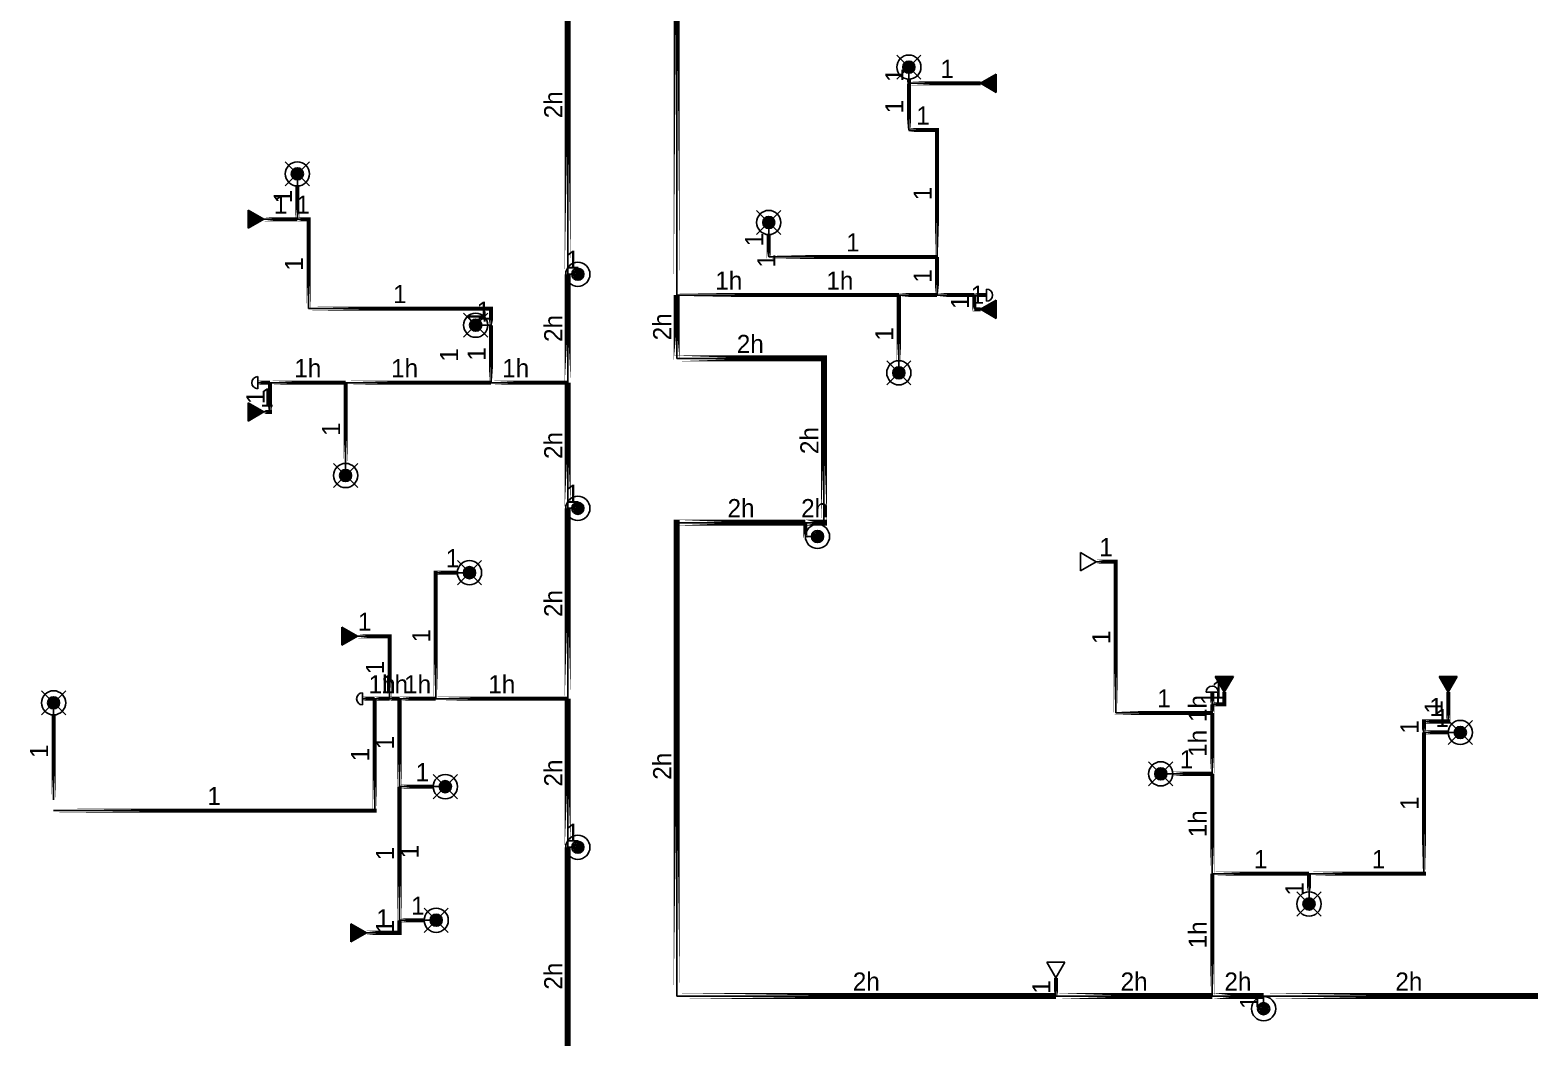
# Model space of a CAD drawing. Header units: inches. Extents: x -3337 to 4781, y -4329 to 3640.
# Drawn here: x -3336 to -2592, y 305 to 804 of the extents above; entities that cross this region are included whole.
import ezdxf
from ezdxf.enums import TextEntityAlignment as Align

# ---------------------------------------------------------------- set-up
doc = ezdxf.new("R2010")
doc.units = ezdxf.units.IN
doc.header["$MEASUREMENT"] = 0
for name, color, linetype in [('headdn', 1, 'Continuous'), ('PIPEBL', 1, 'Continuous'), ('pipemn', 1, 'Continuous'), ('PIPESPC', 1, 'Continuous'), ('spk-cap', 1, 'Continuous'), ('TIDYPIPE', 1, 'Continuous')]:
    doc.layers.add(name, color=color, linetype=linetype)
doc.styles.add('PIPE', font='PIPE.SHX')

# ---------------------------------------------------------------- blocks, each defined once
blk = doc.blocks.new('side2')
for p, q in [((0, 0), (7.79, 4.5)), ((7.79, -4.5), (0, 0)), ((7.79, 4.5), (7.79, -4.5))]:
    blk.add_line(p, q)
blk.add_solid([(7.79, -4.5), (0, 0), (7.79, 4.5)])
blk = doc.blocks.new('dpend2')
for p, q in [((-6, -6), (6, 6)), ((6, -6), (-6, 6))]:
    blk.add_line(p, q)
for radius in [6, 3]:
    blk.add_circle((0, 0), radius)
for points in [[(0, 0), (-3, 0), (-2.08, 2.07)], [(0, 0), (-3, 0), (-2.08, -2.07)], [(0, 0), (0, 3), (-2.12, 2.14)], [(0, 0), (0, -3), (-2.12, -2.14)], [(0, 0), (0, 3), (2.12, 2.14)], [(0, 0), (3, 0), (2.08, 2.07)], [(0, 0), (3, 0), (2.08, -2.07)], [(0, 0), (0, -3), (2.12, -2.14)]]:
    blk.add_solid(points)
blk = doc.blocks.new('dpend1')
for radius in [6, 3]:
    blk.add_circle((0, 0), radius)
for points in [[(0.01, 2.97), (-2.53, -1.59), (-2.62, 1.36)], [(0.01, 2.97), (-2.49, -1.59), (2.52, -1.59)], [(2.52, -1.59), (0.01, 2.97), (2.6, 1.47)], [(2.52, -1.59), (-2.53, -1.59), (0.01, -2.98)]]:
    blk.add_solid(points)
blk = doc.blocks.new('SIDE1')
for p, q in [((0, 0), (7.79, 4.5)), ((7.79, -4.5), (0, 0)), ((7.79, 4.5), (7.79, -4.5))]:
    blk.add_line(p, q)
blk = doc.blocks.new('PIPESPC')
at = {"layer": 'PIPESPC', "style": 'PIPE', "width": 0.9}
blk.add_attdef('SIZE', text='', height=9, dxfattribs=at).set_placement((0, 4.02), align=Align.CENTER)
at = {"layer": 'PIPESPC', "style": 'PIPE', "flags": 1}
blk.add_attdef('SCHED', (25.3, 3.89), '', height=9, dxfattribs=at)
blk = doc.blocks.new('CAP')
blk.add_line((0, 3), (0, -3))
blk.add_arc((0, 0), 3, 270, 90)

msp = doc.modelspace()

# ---------------------------------------------------------------- linework, layer by layer
at = {"layer": 'PIPEBL'}
for p, q in [((-2899.88, 785.39), (-2899.88, 777.38)), ((-2864.36, 777.38), (-2899.88, 777.38)), ((-2899.88, 777.38), (-2899.88, 754.21)), ((-2899.88, 754.21), (-2885.88, 754.21)), ((-2885.88, 754.21), (-2885.88, 691.32)), ((-3203.05, 732.49), (-3203.05, 710)), ((-3203.05, 710), (-3219.64, 710)), ((-3197.52, 710), (-3203.05, 710)), ((-3197.52, 665.71), (-3197.52, 710)), ((-2969.36, 708.39), (-2969.36, 691.32)), ((-2969.36, 691.32), (-2885.88, 691.32)), ((-2885.88, 672.39), (-2885.88, 691.32)), ((-3064, 682.74), (-3069, 682.74)), ((-3015, 672.39), (-2904.86, 672.39)), ((-2904.86, 672.39), (-2885.88, 672.39)), ((-2904.86, 633.89), (-2904.86, 672.39)), ((-2885.88, 672.39), (-2867.36, 672.39)), ((-2867.36, 665.39), (-2867.36, 672.39)), ((-2867.36, 672.39), (-2861.36, 672.39)), ((-3107, 665.71), (-3197.52, 665.71)), ((-3107, 657.49), (-3107, 665.71)), ((-2867.36, 665.39), (-2864.36, 665.39)), ((-3114.64, 657.49), (-3107, 657.49)), ((-3107, 657.49), (-3107, 629)), ((-3222.64, 628.99), (-3216.64, 628.99)), ((-3216.64, 628.99), (-3179.14, 628.99)), ((-3216.64, 614.49), (-3216.64, 628.99)), ((-3179.14, 582.99), (-3179.14, 628.99)), ((-3179.14, 628.99), (-3120.64, 628.99)), ((-3120.64, 628.99), (-3107, 629)), ((-3107, 629), (-3069, 628.99)), ((-3216.64, 614.49), (-3219.64, 614.49)), ((-3064, 566.74), (-3069, 566.74)), ((-2951.19, 552.79), (-2951.19, 559.62)), ((-2951.19, 552.79), (-2945.19, 552.79)), ((-2807, 540.28), (-2797.3, 540.28)), ((-2797.3, 540.28), (-2797.3, 465.36)), ((-3117.82, 534.83), (-3134.44, 534.83)), ((-3134.44, 534.83), (-3134.44, 472.33)), ((-3173.22, 503.33), (-3157.37, 503.33)), ((-3157.37, 503.33), (-3157.37, 472.33)), ((-3323.92, 422.33), (-3323.92, 470.33)), ((-3164.71, 472.33), (-3170.71, 472.33)), ((-3164.71, 472.33), (-3157.37, 472.33)), ((-3164.71, 416.94), (-3164.71, 472.33)), ((-3157.37, 472.33), (-3152.42, 472.33)), ((-3152.42, 472.33), (-3134.44, 472.33)), ((-3152.42, 472.33), (-3152.42, 428.78)), ((-3134.44, 472.33), (-3069, 472.33)), ((-2749.5, 469.64), (-2749.5, 475.64)), ((-2749.5, 465.36), (-2749.5, 469.64)), ((-2749.5, 469.64), (-2743.5, 469.64)), ((-2743.5, 469.64), (-2743.5, 475.64)), ((-2632.5, 475.64), (-2632.5, 461.07)), ((-2797.3, 465.36), (-2749.5, 465.36)), ((-2749.5, 435.14), (-2749.5, 465.36)), ((-2644.5, 461.07), (-2632.5, 461.07)), ((-2644.5, 461.07), (-2644.5, 455.64)), ((-2644.5, 455.64), (-2644.5, 385.64)), ((-2626.5, 455.64), (-2644.5, 455.64)), ((-2775, 435.14), (-2749.5, 435.14)), ((-2749.5, 385.64), (-2749.5, 435.14)), ((-3152.42, 428.78), (-3152.42, 362.58)), ((-3129.72, 428.78), (-3152.42, 428.78)), ((-3164.71, 416.94), (-3323.92, 416.94)), ((-3064, 398.74), (-3069, 398.74)), ((-2749.5, 325), (-2749.5, 385.64)), ((-2749.5, 385.64), (-2701.5, 385.64)), ((-2701.5, 370.64), (-2701.5, 385.64)), ((-2701.5, 385.64), (-2644.5, 385.64)), ((-3152.42, 362.58), (-3152.42, 356.33)), ((-3134.22, 362.58), (-3152.42, 362.58)), ((-3168.72, 356.33), (-3152.42, 356.33)), ((-2826.99, 334), (-2826.99, 325)), ((-2724, 318.74), (-2724, 325))]:
    msp.add_line(p, q, dxfattribs=at)
at = {"layer": 'pipemn'}
for p, q in [((-3015, 672.39), (-3015, 1031.02)), ((-3069, 682.74), (-3069, 850.74)), ((-3069, 628.99), (-3069, 682.74)), ((-3015, 641), (-3015, 672.39)), ((-2942, 641), (-3015, 641)), ((-2942, 559.62), (-2942, 641)), ((-3069, 566.74), (-3069, 628.99)), ((-3069, 472.33), (-3069, 566.74)), ((-3015, 325), (-3015, 559.62)), ((-3015, 559.62), (-2951.19, 559.62)), ((-2951.19, 559.62), (-2942, 559.62)), ((-3069, 398.74), (-3069, 472.33)), ((-3069, 271), (-3069, 398.74)), ((-3015, 325), (-2826.99, 325)), ((-2826.99, 325), (-2749.5, 325)), ((-2749.5, 325), (-2724, 325)), ((-2724, 325), (-2580, 325))]:
    msp.add_line(p, q, dxfattribs=at)
at = {"layer": 'TIDYPIPE'}
for points, const_width in [([(-3015, 672.39), (-3015, 1031.02)], 3), ([(-3069, 682.74), (-3069, 850.74)], 3), ([(-2899.88, 777.38), (-2899.88, 779.39)], 2), ([(-2899.88, 777.38), (-2864.36, 777.38)], 2), ([(-2899.88, 753.21), (-2899.88, 777.38)], 2), ([(-2900.88, 754.21), (-2884.88, 754.21)], 2), ([(-2885.88, 691.32), (-2885.88, 755.21)], 2), ([(-3203.05, 710), (-3203.05, 726.49)], 2), ([(-3219.64, 710), (-3203.05, 710)], 2), ([(-3203.05, 710), (-3196.52, 710)], 2), ([(-3197.52, 664.71), (-3197.52, 711)], 2), ([(-2969.36, 690.32), (-2969.36, 702.39)], 2), ([(-2970.36, 691.32), (-2885.88, 691.32)], 2), ([(-2885.88, 672.39), (-2885.88, 691.32)], 2), ([(-3069, 628.99), (-3069, 682.74)], 3), ([(-3015, 639.5), (-3015, 672.39)], 3), ([(-3015, 672.39), (-2904.86, 672.39)], 2), ([(-2904.86, 672.39), (-2885.88, 672.39)], 2), ([(-2904.86, 639.89), (-2904.86, 672.39)], 2), ([(-2885.88, 672.39), (-2867.36, 672.39)], 2), ([(-2867.36, 672.39), (-2861.36, 672.39)], 2), ([(-2867.36, 664.39), (-2867.36, 672.39)], 2), ([(-3198.52, 665.71), (-3106, 665.71)], 2), ([(-3107, 657.49), (-3107, 666.71)], 2), ([(-2868.36, 665.39), (-2864.36, 665.39)], 2), ([(-3107, 629), (-3107, 657.49)], 2), ([(-3016.5, 641), (-2940.5, 641)], 3), ([(-2942, 558.12), (-2942, 642.5)], 3), ([(-3222.64, 628.99), (-3216.64, 628.99)], 2), ([(-3216.64, 628.99), (-3179.14, 628.99)], 2), ([(-3216.64, 613.49), (-3216.64, 628.99)], 2), ([(-3179.14, 628.99), (-3107, 629)], 2), ([(-3179.14, 588.99), (-3179.14, 628.99)], 2), ([(-3107, 629), (-3069, 628.99)], 2), ([(-3069, 566.74), (-3069, 628.99)], 3), ([(-3219.64, 614.49), (-3215.64, 614.49)], 2), ([(-3069, 472.33), (-3069, 566.74)], 3), ([(-3016.5, 559.62), (-2951.19, 559.62)], 3), ([(-3015, 323.5), (-3015, 561.12)], 3), ([(-2951.19, 559.62), (-2940.5, 559.62)], 3), ([(-2951.19, 551.79), (-2951.19, 559.62)], 2), ([(-3135.44, 534.83), (-3123.82, 534.83)], 2), ([(-3134.44, 472.33), (-3134.44, 535.83)], 2), ([(-2807, 540.28), (-2796.3, 540.28)], 2), ([(-2797.3, 464.36), (-2797.3, 541.28)], 2), ([(-3173.22, 503.33), (-3156.37, 503.33)], 2), ([(-3157.37, 472.33), (-3157.37, 504.33)], 2), ([(-2749.5, 469.64), (-2749.5, 475.64)], 2), ([(-2743.5, 468.64), (-2743.5, 475.64)], 2), ([(-2632.5, 460.07), (-2632.5, 475.64)], 2), ([(-3170.71, 472.33), (-3164.71, 472.33)], 2), ([(-3164.71, 472.33), (-3157.37, 472.33)], 2), ([(-3164.71, 415.94), (-3164.71, 472.33)], 2), ([(-3157.37, 472.33), (-3152.42, 472.33)], 2), ([(-3152.42, 472.33), (-3134.44, 472.33)], 2), ([(-3152.42, 428.78), (-3152.42, 472.33)], 2), ([(-3134.44, 472.33), (-3069, 472.33)], 2), ([(-3069, 398.74), (-3069, 472.33)], 3), ([(-2749.5, 469.64), (-2742.5, 469.64)], 2), ([(-2749.5, 465.36), (-2749.5, 469.64)], 2), ([(-3323.92, 422.33), (-3323.92, 464.33)], 2), ([(-2798.3, 465.36), (-2749.5, 465.36)], 2), ([(-2749.5, 435.14), (-2749.5, 465.36)], 2), ([(-2645.5, 461.07), (-2631.5, 461.07)], 2), ([(-2644.5, 455.64), (-2644.5, 462.07)], 2), ([(-2644.5, 455.64), (-2632.5, 455.64)], 2), ([(-2644.5, 384.64), (-2644.5, 455.64)], 2), ([(-2769, 435.14), (-2749.5, 435.14)], 2), ([(-2749.5, 385.64), (-2749.5, 435.14)], 2), ([(-3152.42, 428.78), (-3135.72, 428.78)], 2), ([(-3152.42, 362.58), (-3152.42, 428.78)], 2), ([(-3323.92, 416.94), (-3163.71, 416.94)], 2), ([(-3069, 226.74), (-3069, 398.74)], 3), ([(-2749.5, 385.64), (-2701.5, 385.64)], 2), ([(-2749.5, 325), (-2749.5, 385.64)], 2), ([(-2701.5, 385.64), (-2643.5, 385.64)], 2), ([(-2701.5, 376.64), (-2701.5, 385.64)], 2), ([(-3168.72, 356.33), (-3151.42, 356.33)], 2), ([(-3152.42, 362.58), (-3140.22, 362.58)], 2), ([(-3152.42, 355.33), (-3152.42, 362.58)], 2), ([(-2826.99, 325), (-2826.99, 334)], 2), ([(-3016.5, 325), (-2826.99, 325)], 3), ([(-2826.99, 325), (-2749.5, 325)], 3), ([(-2749.5, 325), (-2724, 325)], 3), ([(-2724, 325), (-2580, 325)], 3)]:
    msp.add_lwpolyline(points, close=True, dxfattribs=dict(at, const_width=const_width))

# ---------------------------------------------------------------- block references
at = {"layer": 'headdn'}
for name, p, rotation in [('dpend2', (-2899.88, 785.39), 270), ('dpend2', (-2969.36, 708.39), 270), ('dpend2', (-2904.86, 633.89), 270), ('SIDE1', (-2807, 540.28), 180), ('side2', (-3173.22, 503.33), 180), ('side2', (-3168.72, 356.33), 180), ('SIDE1', (-2826.99, 334), 90)]:
    msp.add_blockref(name, p, dxfattribs=dict(at, rotation=rotation))
for name, p in [('side2', (-2864.36, 777.38)), ('dpend1', (-3064, 682.74)), ('side2', (-2864.36, 665.39)), ('dpend1', (-3064, 566.74)), ('dpend1', (-2945.19, 552.79)), ('dpend2', (-3117.72, 534.83)), ('dpend2', (-3323.92, 470.33)), ('dpend2', (-3129.72, 428.78)), ('dpend1', (-3064, 398.74)), ('dpend2', (-3134.22, 362.58)), ('dpend1', (-2724, 318.74))]:
    msp.add_blockref(name, p, dxfattribs=at)
at = {"layer": 'headdn', "extrusion": (0, 0, -1), "zscale": -1}
for name, p, rotation in [('dpend2', (3203.05, 732.49), 270), ('dpend2', (3114.64, 657.49), 270), ('dpend2', (3179.14, 582.99), 270), ('side2', (2743.5, 475.64), 90), ('side2', (2632.5, 475.64), 90)]:
    msp.add_blockref(name, p, dxfattribs=dict(at, rotation=rotation))
for name, p in [('side2', (3219.64, 710)), ('side2', (3219.64, 614.49)), ('dpend2', (2626.5, 455.64)), ('dpend2', (2775, 435.14)), ('dpend2', (2701.5, 370.64))]:
    msp.add_blockref(name, p, dxfattribs=at)
at = {"layer": 'PIPESPC'}
ref = msp.add_blockref('PIPESPC', (-2880.86, 777.38), dxfattribs=at)
ref.add_attrib('SIZE', '1', dxfattribs={"color": 0, "height": 9, "style": 'PIPE'}).set_placement((-2880.86, 777.38), align=Align.BOTTOM_CENTER)
ref = msp.add_blockref('PIPESPC', (-2899.88, 781.39), dxfattribs=dict(at, rotation=90.00000000000652))
ref.add_attrib('SIZE', '1', dxfattribs={"color": 0, "height": 9, "rotation": 90, "style": 'PIPE'}).set_placement((-2899.88, 781.39), align=Align.BOTTOM_CENTER)
ref = msp.add_blockref('PIPESPC', (-3069, 766.74), dxfattribs=dict(at, rotation=89.99999999999939))
ref.add_attrib('SIZE', '2h', dxfattribs={"color": 0, "height": 9, "rotation": 90, "style": 'PIPE'}).set_placement((-3069, 766.74), align=Align.BOTTOM_CENTER)
ref = msp.add_blockref('PIPESPC', (-2899.88, 765.8), dxfattribs=dict(at, rotation=90))
ref.add_attrib('SIZE', '1', dxfattribs={"color": 0, "height": 9, "rotation": 90, "style": 'PIPE'}).set_placement((-2899.88, 765.8), align=Align.BOTTOM_CENTER)
ref = msp.add_blockref('PIPESPC', (-2892.88, 754.21), dxfattribs=at)
ref.add_attrib('SIZE', '1', dxfattribs={"color": 0, "height": 9, "style": 'PIPE'}).set_placement((-2892.88, 754.21), align=Align.BOTTOM_CENTER)
ref = msp.add_blockref('PIPESPC', (-3203.05, 721.24), dxfattribs=dict(at, rotation=90))
ref.add_attrib('SIZE', '1', dxfattribs={"color": 0, "height": 9, "rotation": 90, "style": 'PIPE'}).set_placement((-3203.05, 721.24), align=Align.BOTTOM_CENTER)
ref = msp.add_blockref('PIPESPC', (-3211.34, 710), dxfattribs=at)
ref.add_attrib('SIZE', '1', dxfattribs={"color": 0, "height": 9, "style": 'PIPE'}).set_placement((-3211.34, 710), align=Align.BOTTOM_CENTER)
ref = msp.add_blockref('PIPESPC', (-3200.28, 710), dxfattribs=at)
ref.add_attrib('SIZE', '1', dxfattribs={"color": 0, "height": 9, "style": 'PIPE'}).set_placement((-3200.28, 710), align=Align.BOTTOM_CENTER)
ref = msp.add_blockref('PIPESPC', (-2885.88, 722.76), dxfattribs=dict(at, rotation=89.99999999999918))
ref.add_attrib('SIZE', '1', dxfattribs={"color": 0, "height": 9, "rotation": 90, "style": 'PIPE'}).set_placement((-2885.88, 722.76), align=Align.BOTTOM_CENTER)
ref = msp.add_blockref('PIPESPC', (-2969.36, 699.85), dxfattribs=dict(at, rotation=90.00000000000306))
ref.add_attrib('SIZE', '1', dxfattribs={"color": 0, "height": 9, "rotation": 90, "style": 'PIPE'}).set_placement((-2969.36, 699.85), align=Align.BOTTOM_CENTER)
ref = msp.add_blockref('PIPESPC', (-2927.62, 691.32), dxfattribs=at)
ref.add_attrib('SIZE', '1', dxfattribs={"color": 0, "height": 9, "style": 'PIPE'}).set_placement((-2927.62, 691.32), align=Align.BOTTOM_CENTER)
ref = msp.add_blockref('PIPESPC', (-3066.5, 682.74), dxfattribs=at)
ref.add_attrib('SIZE', '1', dxfattribs={"color": 0, "height": 9, "style": 'PIPE'}).set_placement((-3066.5, 682.74), align=Align.BOTTOM_CENTER)
ref = msp.add_blockref('PIPESPC', (-2963.36, 689.39), dxfattribs=dict(at, rotation=90))
ref.add_attrib('SIZE', '1', dxfattribs={"color": 0, "height": 9, "rotation": 90, "style": 'PIPE'}).set_placement((-2963.36, 689.39), align=Align.BOTTOM_CENTER)
ref = msp.add_blockref('PIPESPC', (-3197.52, 687.85), dxfattribs=dict(at, rotation=90))
ref.add_attrib('SIZE', '1', dxfattribs={"color": 0, "height": 9, "rotation": 90, "style": 'PIPE'}).set_placement((-3197.52, 687.85), align=Align.BOTTOM_CENTER)
ref = msp.add_blockref('PIPESPC', (-2989.18, 672.39), dxfattribs=at)
ref.add_attrib('SIZE', '1h', dxfattribs={"color": 0, "height": 9, "style": 'PIPE'}).set_placement((-2989.18, 672.39), align=Align.BOTTOM_CENTER)
ref = msp.add_blockref('PIPESPC', (-2934.11, 672.39), dxfattribs=at)
ref.add_attrib('SIZE', '1h', dxfattribs={"color": 0, "height": 9, "style": 'PIPE'}).set_placement((-2934.11, 672.39), align=Align.BOTTOM_CENTER)
ref = msp.add_blockref('PIPESPC', (-2885.88, 681.85), dxfattribs=dict(at, rotation=90.00000000000276))
ref.add_attrib('SIZE', '1', dxfattribs={"color": 0, "height": 9, "rotation": 90, "style": 'PIPE'}).set_placement((-2885.88, 681.85), align=Align.BOTTOM_CENTER)
ref = msp.add_blockref('PIPESPC', (-3152.26, 665.71), dxfattribs=at)
ref.add_attrib('SIZE', '1', dxfattribs={"color": 0, "height": 9, "style": 'PIPE'}).set_placement((-3152.26, 665.71), align=Align.BOTTOM_CENTER)
ref = msp.add_blockref('PIPESPC', (-2865.86, 665.39), dxfattribs=at)
ref.add_attrib('SIZE', '1', dxfattribs={"color": 0, "height": 9, "style": 'PIPE'}).set_placement((-2865.86, 665.39), align=Align.BOTTOM_CENTER)
ref = msp.add_blockref('PIPESPC', (-3110.82, 657.49), dxfattribs=at)
ref.add_attrib('SIZE', '1', dxfattribs={"color": 0, "height": 9, "style": 'PIPE'}).set_placement((-3110.82, 657.49), align=Align.BOTTOM_CENTER)
ref = msp.add_blockref('PIPESPC', (-2867.36, 668.89), dxfattribs=dict(at, rotation=90))
ref.add_attrib('SIZE', '1', dxfattribs={"color": 0, "height": 9, "rotation": 90, "style": 'PIPE'}).set_placement((-2867.36, 668.89), align=Align.BOTTOM_CENTER)
ref = msp.add_blockref('PIPESPC', (-3107, 661.6), dxfattribs=dict(at, rotation=90))
ref.add_attrib('SIZE', '1', dxfattribs={"color": 0, "height": 9, "rotation": 90, "style": 'PIPE'}).set_placement((-3107, 661.6), align=Align.BOTTOM_CENTER)
ref = msp.add_blockref('PIPESPC', (-3069, 655.87), dxfattribs=dict(at, rotation=90))
ref.add_attrib('SIZE', '2h', dxfattribs={"color": 0, "height": 9, "rotation": 90, "style": 'PIPE'}).set_placement((-3069, 655.87), align=Align.BOTTOM_CENTER)
ref = msp.add_blockref('PIPESPC', (-3015, 656.69), dxfattribs=dict(at, rotation=89.99999999999834))
ref.add_attrib('SIZE', '2h', dxfattribs={"color": 0, "height": 9, "rotation": 90, "style": 'PIPE'}).set_placement((-3015, 656.69), align=Align.BOTTOM_CENTER)
ref = msp.add_blockref('PIPESPC', (-2904.86, 653.14), dxfattribs=dict(at, rotation=90))
ref.add_attrib('SIZE', '1', dxfattribs={"color": 0, "height": 9, "rotation": 90, "style": 'PIPE'}).set_placement((-2904.86, 653.14), align=Align.BOTTOM_CENTER)
ref = msp.add_blockref('PIPESPC', (-2978.5, 641), dxfattribs=at)
ref.add_attrib('SIZE', '2h', dxfattribs={"color": 0, "height": 9, "style": 'PIPE'}).set_placement((-2978.5, 641), align=Align.BOTTOM_CENTER)
ref = msp.add_blockref('PIPESPC', (-3197.89, 628.99), dxfattribs=at)
ref.add_attrib('SIZE', '1h', dxfattribs={"color": 0, "height": 9, "style": 'PIPE'}).set_placement((-3197.89, 628.99), align=Align.BOTTOM_CENTER)
ref = msp.add_blockref('PIPESPC', (-3149.89, 628.99), dxfattribs=at)
ref.add_attrib('SIZE', '1h', dxfattribs={"color": 0, "height": 9, "style": 'PIPE'}).set_placement((-3149.89, 628.99), align=Align.BOTTOM_CENTER)
ref = msp.add_blockref('PIPESPC', (-3120.64, 642.74), dxfattribs=dict(at, rotation=90))
ref.add_attrib('SIZE', '1', dxfattribs={"color": 0, "height": 9, "rotation": 90, "style": 'PIPE'}).set_placement((-3120.64, 642.74), align=Align.BOTTOM_CENTER)
ref = msp.add_blockref('PIPESPC', (-3107, 643.24), dxfattribs=dict(at, rotation=90))
ref.add_attrib('SIZE', '1', dxfattribs={"color": 0, "height": 9, "rotation": 90, "style": 'PIPE'}).set_placement((-3107, 643.24), align=Align.BOTTOM_CENTER)
ref = msp.add_blockref('PIPESPC', (-3094.82, 628.99), dxfattribs=at)
ref.add_attrib('SIZE', '1h', dxfattribs={"color": 0, "height": 9, "style": 'PIPE'}).set_placement((-3094.82, 628.99), align=Align.BOTTOM_CENTER)
ref = msp.add_blockref('PIPESPC', (-3216.64, 621.74), dxfattribs=dict(at, rotation=90))
ref.add_attrib('SIZE', '1', dxfattribs={"color": 0, "height": 9, "rotation": 90, "style": 'PIPE'}).set_placement((-3216.64, 621.74), align=Align.BOTTOM_CENTER)
ref = msp.add_blockref('PIPESPC', (-3218.14, 614.49), dxfattribs=at)
ref.add_attrib('SIZE', '1', dxfattribs={"color": 0, "height": 9, "style": 'PIPE'}).set_placement((-3218.14, 614.49), align=Align.BOTTOM_CENTER)
ref = msp.add_blockref('PIPESPC', (-3179.14, 605.99), dxfattribs=dict(at, rotation=90))
ref.add_attrib('SIZE', '1', dxfattribs={"color": 0, "height": 9, "rotation": 90, "style": 'PIPE'}).set_placement((-3179.14, 605.99), align=Align.BOTTOM_CENTER)
ref = msp.add_blockref('PIPESPC', (-3069, 597.87), dxfattribs=dict(at, rotation=90))
ref.add_attrib('SIZE', '2h', dxfattribs={"color": 0, "height": 9, "rotation": 90, "style": 'PIPE'}).set_placement((-3069, 597.87), align=Align.BOTTOM_CENTER)
ref = msp.add_blockref('PIPESPC', (-2942, 600.31), dxfattribs=dict(at, rotation=90.00000000000064))
ref.add_attrib('SIZE', '2h', dxfattribs={"color": 0, "height": 9, "rotation": 90, "style": 'PIPE'}).set_placement((-2942, 600.31), align=Align.BOTTOM_CENTER)
ref = msp.add_blockref('PIPESPC', (-3066.5, 566.74), dxfattribs=at)
ref.add_attrib('SIZE', '1', dxfattribs={"color": 0, "height": 9, "style": 'PIPE'}).set_placement((-3066.5, 566.74), align=Align.BOTTOM_CENTER)
ref = msp.add_blockref('PIPESPC', (-2983.09, 559.62), dxfattribs=at)
ref.add_attrib('SIZE', '2h', dxfattribs={"color": 0, "height": 9, "style": 'PIPE'}).set_placement((-2983.09, 559.62), align=Align.BOTTOM_CENTER)
ref = msp.add_blockref('PIPESPC', (-2946.59, 559.62), dxfattribs=at)
ref.add_attrib('SIZE', '2h', dxfattribs={"color": 0, "height": 9, "style": 'PIPE'}).set_placement((-2946.59, 559.62), align=Align.BOTTOM_CENTER)
ref = msp.add_blockref('PIPESPC', (-2802.15, 540.28), dxfattribs=at)
ref.add_attrib('SIZE', '1', dxfattribs={"color": 0, "height": 9, "style": 'PIPE'}).set_placement((-2802.15, 540.28), align=Align.BOTTOM_CENTER)
ref = msp.add_blockref('PIPESPC', (-3126.13, 534.83), dxfattribs=at)
ref.add_attrib('SIZE', '1', dxfattribs={"color": 0, "height": 9, "style": 'PIPE'}).set_placement((-3126.13, 534.83), align=Align.BOTTOM_CENTER)
ref = msp.add_blockref('PIPESPC', (-3069, 519.54), dxfattribs=dict(at, rotation=90))
ref.add_attrib('SIZE', '2h', dxfattribs={"color": 0, "height": 9, "rotation": 90, "style": 'PIPE'}).set_placement((-3069, 519.54), align=Align.BOTTOM_CENTER)
ref = msp.add_blockref('PIPESPC', (-3169.72, 503.33), dxfattribs=at)
ref.add_attrib('SIZE', '1', dxfattribs={"color": 0, "height": 9, "style": 'PIPE'}).set_placement((-3169.72, 503.33), align=Align.BOTTOM_CENTER)
ref = msp.add_blockref('PIPESPC', (-3134.44, 503.58), dxfattribs=dict(at, rotation=90))
ref.add_attrib('SIZE', '1', dxfattribs={"color": 0, "height": 9, "rotation": 90, "style": 'PIPE'}).set_placement((-3134.44, 503.58), align=Align.BOTTOM_CENTER)
ref = msp.add_blockref('PIPESPC', (-2797.3, 502.82), dxfattribs=dict(at, rotation=90))
ref.add_attrib('SIZE', '1', dxfattribs={"color": 0, "height": 9, "rotation": 90, "style": 'PIPE'}).set_placement((-2797.3, 502.82), align=Align.BOTTOM_CENTER)
ref = msp.add_blockref('PIPESPC', (-3157.37, 487.83), dxfattribs=dict(at, rotation=90))
ref.add_attrib('SIZE', '1', dxfattribs={"color": 0, "height": 9, "rotation": 90, "style": 'PIPE'}).set_placement((-3157.37, 487.83), align=Align.BOTTOM_CENTER)
ref = msp.add_blockref('PIPESPC', (-3161.04, 472.33), dxfattribs=at)
ref.add_attrib('SIZE', '1h', dxfattribs={"color": 0, "height": 9, "style": 'PIPE'}).set_placement((-3161.04, 472.33), align=Align.BOTTOM_CENTER)
ref = msp.add_blockref('PIPESPC', (-3154.9, 472.33), dxfattribs=at)
ref.add_attrib('SIZE', '1h', dxfattribs={"color": 0, "height": 9, "style": 'PIPE'}).set_placement((-3154.9, 472.33), align=Align.BOTTOM_CENTER)
ref = msp.add_blockref('PIPESPC', (-3143.43, 472.33), dxfattribs=at)
ref.add_attrib('SIZE', '1h', dxfattribs={"color": 0, "height": 9, "style": 'PIPE'}).set_placement((-3143.43, 472.33), align=Align.BOTTOM_CENTER)
ref = msp.add_blockref('PIPESPC', (-3101.72, 472.33), dxfattribs=at)
ref.add_attrib('SIZE', '1h', dxfattribs={"color": 0, "height": 9, "style": 'PIPE'}).set_placement((-3101.72, 472.33), align=Align.BOTTOM_CENTER)
ref = msp.add_blockref('PIPESPC', (-2773.4, 465.36), dxfattribs=at)
ref.add_attrib('SIZE', '1', dxfattribs={"color": 0, "height": 9, "style": 'PIPE'}).set_placement((-2773.4, 465.36), align=Align.BOTTOM_CENTER)
ref = msp.add_blockref('PIPESPC', (-2746.5, 469.64), dxfattribs=at)
ref.add_attrib('SIZE', '1', dxfattribs={"color": 0, "height": 9, "style": 'PIPE'}).set_placement((-2746.5, 469.64), align=Align.BOTTOM_CENTER)
ref = msp.add_blockref('PIPESPC', (-2749.5, 467.5), dxfattribs=dict(at, rotation=90))
ref.add_attrib('SIZE', '1h', dxfattribs={"color": 0, "height": 9, "rotation": 90, "style": 'PIPE'}).set_placement((-2749.5, 467.5), align=Align.BOTTOM_CENTER)
ref = msp.add_blockref('PIPESPC', (-2743.5, 472.64), dxfattribs=dict(at, rotation=90))
ref.add_attrib('SIZE', '1', dxfattribs={"color": 0, "height": 9, "rotation": 90, "style": 'PIPE'}).set_placement((-2743.5, 472.64), align=Align.BOTTOM_CENTER)
ref = msp.add_blockref('PIPESPC', (-2632.5, 468.35), dxfattribs=dict(at, rotation=90))
ref.add_attrib('SIZE', '1', dxfattribs={"color": 0, "height": 9, "rotation": 90, "style": 'PIPE'}).set_placement((-2632.5, 468.35), align=Align.BOTTOM_CENTER)
ref = msp.add_blockref('PIPESPC', (-2638.5, 461.07), dxfattribs=at)
ref.add_attrib('SIZE', '1', dxfattribs={"color": 0, "height": 9, "style": 'PIPE'}).set_placement((-2638.5, 461.07), align=Align.BOTTOM_CENTER)
ref = msp.add_blockref('PIPESPC', (-2644.5, 458.35), dxfattribs=dict(at, rotation=90))
ref.add_attrib('SIZE', '1', dxfattribs={"color": 0, "height": 9, "rotation": 90, "style": 'PIPE'}).set_placement((-2644.5, 458.35), align=Align.BOTTOM_CENTER)
ref = msp.add_blockref('PIPESPC', (-2635.5, 455.64), dxfattribs=at)
ref.add_attrib('SIZE', '1', dxfattribs={"color": 0, "height": 9, "style": 'PIPE'}).set_placement((-2635.5, 455.64), align=Align.BOTTOM_CENTER)
ref = msp.add_blockref('PIPESPC', (-2749.5, 450.25), dxfattribs=dict(at, rotation=90))
ref.add_attrib('SIZE', '1h', dxfattribs={"color": 0, "height": 9, "rotation": 90, "style": 'PIPE'}).set_placement((-2749.5, 450.25), align=Align.BOTTOM_CENTER)
ref = msp.add_blockref('PIPESPC', (-3323.92, 446.33), dxfattribs=dict(at, rotation=90))
ref.add_attrib('SIZE', '1', dxfattribs={"color": 0, "height": 9, "rotation": 90, "style": 'PIPE'}).set_placement((-3323.92, 446.33), align=Align.BOTTOM_CENTER)
ref = msp.add_blockref('PIPESPC', (-3164.71, 444.64), dxfattribs=dict(at, rotation=90))
ref.add_attrib('SIZE', '1', dxfattribs={"color": 0, "height": 9, "rotation": 90, "style": 'PIPE'}).set_placement((-3164.71, 444.64), align=Align.BOTTOM_CENTER)
ref = msp.add_blockref('PIPESPC', (-3152.42, 450.56), dxfattribs=dict(at, rotation=90))
ref.add_attrib('SIZE', '1', dxfattribs={"color": 0, "height": 9, "rotation": 90, "style": 'PIPE'}).set_placement((-3152.42, 450.56), align=Align.BOTTOM_CENTER)
ref = msp.add_blockref('PIPESPC', (-2762.25, 435.14), dxfattribs=at)
ref.add_attrib('SIZE', '1', dxfattribs={"color": 0, "height": 9, "style": 'PIPE'}).set_placement((-2762.25, 435.14), align=Align.BOTTOM_CENTER)
ref = msp.add_blockref('PIPESPC', (-3141.07, 428.78), dxfattribs=at)
ref.add_attrib('SIZE', '1', dxfattribs={"color": 0, "height": 9, "style": 'PIPE'}).set_placement((-3141.07, 428.78), align=Align.BOTTOM_CENTER)
ref = msp.add_blockref('PIPESPC', (-3069, 435.54), dxfattribs=dict(at, rotation=90))
ref.add_attrib('SIZE', '2h', dxfattribs={"color": 0, "height": 9, "rotation": 90, "style": 'PIPE'}).set_placement((-3069, 435.54), align=Align.BOTTOM_CENTER)
ref = msp.add_blockref('PIPESPC', (-3015, 438.89), dxfattribs=dict(at, rotation=90))
ref.add_attrib('SIZE', '2h', dxfattribs={"color": 0, "height": 9, "rotation": 90, "style": 'PIPE'}).set_placement((-3015, 438.89), align=Align.BOTTOM_CENTER)
ref = msp.add_blockref('PIPESPC', (-3244.32, 416.94), dxfattribs=at)
ref.add_attrib('SIZE', '1', dxfattribs={"color": 0, "height": 9, "style": 'PIPE'}).set_placement((-3244.32, 416.94), align=Align.BOTTOM_CENTER)
ref = msp.add_blockref('PIPESPC', (-2749.5, 410.39), dxfattribs=dict(at, rotation=90))
ref.add_attrib('SIZE', '1h', dxfattribs={"color": 0, "height": 9, "rotation": 90, "style": 'PIPE'}).set_placement((-2749.5, 410.39), align=Align.BOTTOM_CENTER)
ref = msp.add_blockref('PIPESPC', (-2644.5, 420.64), dxfattribs=dict(at, rotation=90))
ref.add_attrib('SIZE', '1', dxfattribs={"color": 0, "height": 9, "rotation": 90, "style": 'PIPE'}).set_placement((-2644.5, 420.64), align=Align.BOTTOM_CENTER)
ref = msp.add_blockref('PIPESPC', (-3066.5, 398.74), dxfattribs=at)
ref.add_attrib('SIZE', '1', dxfattribs={"color": 0, "height": 9, "style": 'PIPE'}).set_placement((-3066.5, 398.74), align=Align.BOTTOM_CENTER)
ref = msp.add_blockref('PIPESPC', (-3152.42, 395.68), dxfattribs=dict(at, rotation=90))
ref.add_attrib('SIZE', '1', dxfattribs={"color": 0, "height": 9, "rotation": 90, "style": 'PIPE'}).set_placement((-3152.42, 395.68), align=Align.BOTTOM_CENTER)
ref = msp.add_blockref('PIPESPC', (-3140.22, 396.58), dxfattribs=dict(at, rotation=90))
ref.add_attrib('SIZE', '1', dxfattribs={"color": 0, "height": 9, "rotation": 90, "style": 'PIPE'}).set_placement((-3140.22, 396.58), align=Align.BOTTOM_CENTER)
ref = msp.add_blockref('PIPESPC', (-2725.5, 385.64), dxfattribs=at)
ref.add_attrib('SIZE', '1', dxfattribs={"color": 0, "height": 9, "style": 'PIPE'}).set_placement((-2725.5, 385.64), align=Align.BOTTOM_CENTER)
ref = msp.add_blockref('PIPESPC', (-2667, 385.64), dxfattribs=at)
ref.add_attrib('SIZE', '1', dxfattribs={"color": 0, "height": 9, "style": 'PIPE'}).set_placement((-2667, 385.64), align=Align.BOTTOM_CENTER)
ref = msp.add_blockref('PIPESPC', (-2701.5, 378.14), dxfattribs=dict(at, rotation=90))
ref.add_attrib('SIZE', '1', dxfattribs={"color": 0, "height": 9, "rotation": 90, "style": 'PIPE'}).set_placement((-2701.5, 378.14), align=Align.BOTTOM_CENTER)
ref = msp.add_blockref('PIPESPC', (-3143.32, 362.58), dxfattribs=at)
ref.add_attrib('SIZE', '1', dxfattribs={"color": 0, "height": 9, "style": 'PIPE'}).set_placement((-3143.32, 362.58), align=Align.BOTTOM_CENTER)
ref = msp.add_blockref('PIPESPC', (-3160.57, 356.33), dxfattribs=at)
ref.add_attrib('SIZE', '1', dxfattribs={"color": 0, "height": 9, "style": 'PIPE'}).set_placement((-3160.57, 356.33), align=Align.BOTTOM_CENTER)
ref = msp.add_blockref('PIPESPC', (-3152.42, 359.46), dxfattribs=dict(at, rotation=90))
ref.add_attrib('SIZE', '1', dxfattribs={"color": 0, "height": 9, "rotation": 90, "style": 'PIPE'}).set_placement((-3152.42, 359.46), align=Align.BOTTOM_CENTER)
ref = msp.add_blockref('PIPESPC', (-2749.5, 355.32), dxfattribs=dict(at, rotation=90))
ref.add_attrib('SIZE', '1h', dxfattribs={"color": 0, "height": 9, "rotation": 90, "style": 'PIPE'}).set_placement((-2749.5, 355.32), align=Align.BOTTOM_CENTER)
ref = msp.add_blockref('PIPESPC', (-3069, 334.87), dxfattribs=dict(at, rotation=90.00000000000077))
ref.add_attrib('SIZE', '2h', dxfattribs={"color": 0, "height": 9, "rotation": 90, "style": 'PIPE'}).set_placement((-3069, 334.87), align=Align.BOTTOM_CENTER)
ref = msp.add_blockref('PIPESPC', (-2920.99, 325), dxfattribs=at)
ref.add_attrib('SIZE', '2h', dxfattribs={"color": 0, "height": 9, "style": 'PIPE'}).set_placement((-2920.99, 325), align=Align.BOTTOM_CENTER)
ref = msp.add_blockref('PIPESPC', (-2788.24, 325), dxfattribs=at)
ref.add_attrib('SIZE', '2h', dxfattribs={"color": 0, "height": 9, "style": 'PIPE'}).set_placement((-2788.24, 325), align=Align.BOTTOM_CENTER)
ref = msp.add_blockref('PIPESPC', (-2736.75, 325), dxfattribs=at)
ref.add_attrib('SIZE', '2h', dxfattribs={"color": 0, "height": 9, "style": 'PIPE'}).set_placement((-2736.75, 325), align=Align.BOTTOM_CENTER)
ref = msp.add_blockref('PIPESPC', (-2652, 325), dxfattribs=at)
ref.add_attrib('SIZE', '2h', dxfattribs={"color": 0, "height": 9, "style": 'PIPE'}).set_placement((-2652, 325), align=Align.BOTTOM_CENTER)
ref = msp.add_blockref('PIPESPC', (-2826.99, 329.5), dxfattribs=dict(at, rotation=90))
ref.add_attrib('SIZE', '1', dxfattribs={"color": 0, "height": 9, "rotation": 90, "style": 'PIPE'}).set_placement((-2826.99, 329.5), align=Align.BOTTOM_CENTER)
ref = msp.add_blockref('PIPESPC', (-2724, 321.87), dxfattribs=dict(at, rotation=90))
ref.add_attrib('SIZE', '1', dxfattribs={"color": 0, "height": 9, "rotation": 90, "style": 'PIPE'}).set_placement((-2724, 321.87), align=Align.BOTTOM_CENTER)
at = {"layer": 'spk-cap'}
msp.add_blockref('CAP', (-2861.36, 672.39), dxfattribs=at)
for p, rotation in [((-3222.64, 628.99), 180.0000000000555), ((-2749.5, 475.64), 90.00000000002773), ((-3170.71, 472.33), 180.0000000000555)]:
    msp.add_blockref('CAP', p, dxfattribs=dict(at, rotation=rotation))

doc.saveas('drawing.dxf')
